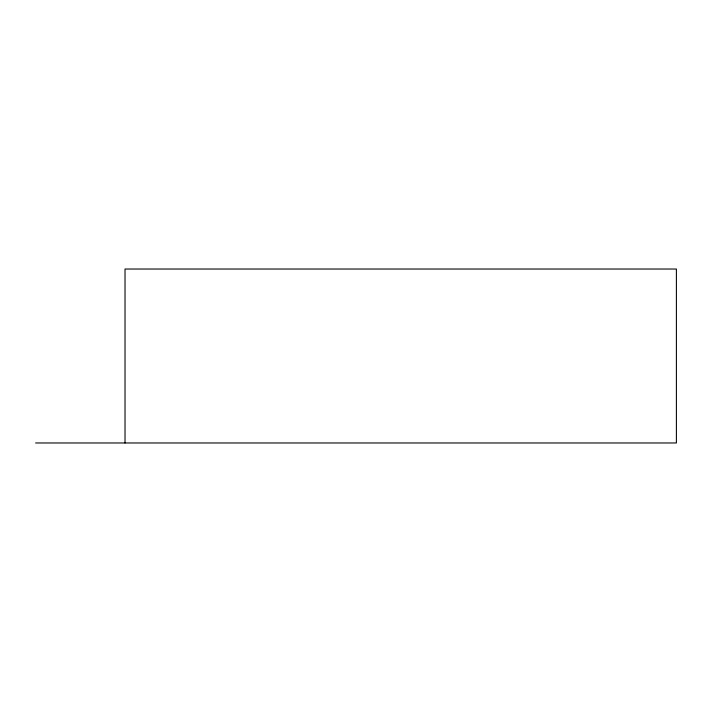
<?xml version="1.0" encoding="UTF-8"?>
<svg xmlns="http://www.w3.org/2000/svg" width="712" height="712" viewBox="0 0 712 712"><rect width="100%" height="100%" fill="white"/><g stroke="black" fill="none" stroke-linecap="round" stroke-linejoin="round"><path stroke-width="1.07" d="M35.6 442.971L676.4 442.971L676.4 269.029L125.018 269.029L125.018 442.971"/></g></svg>
